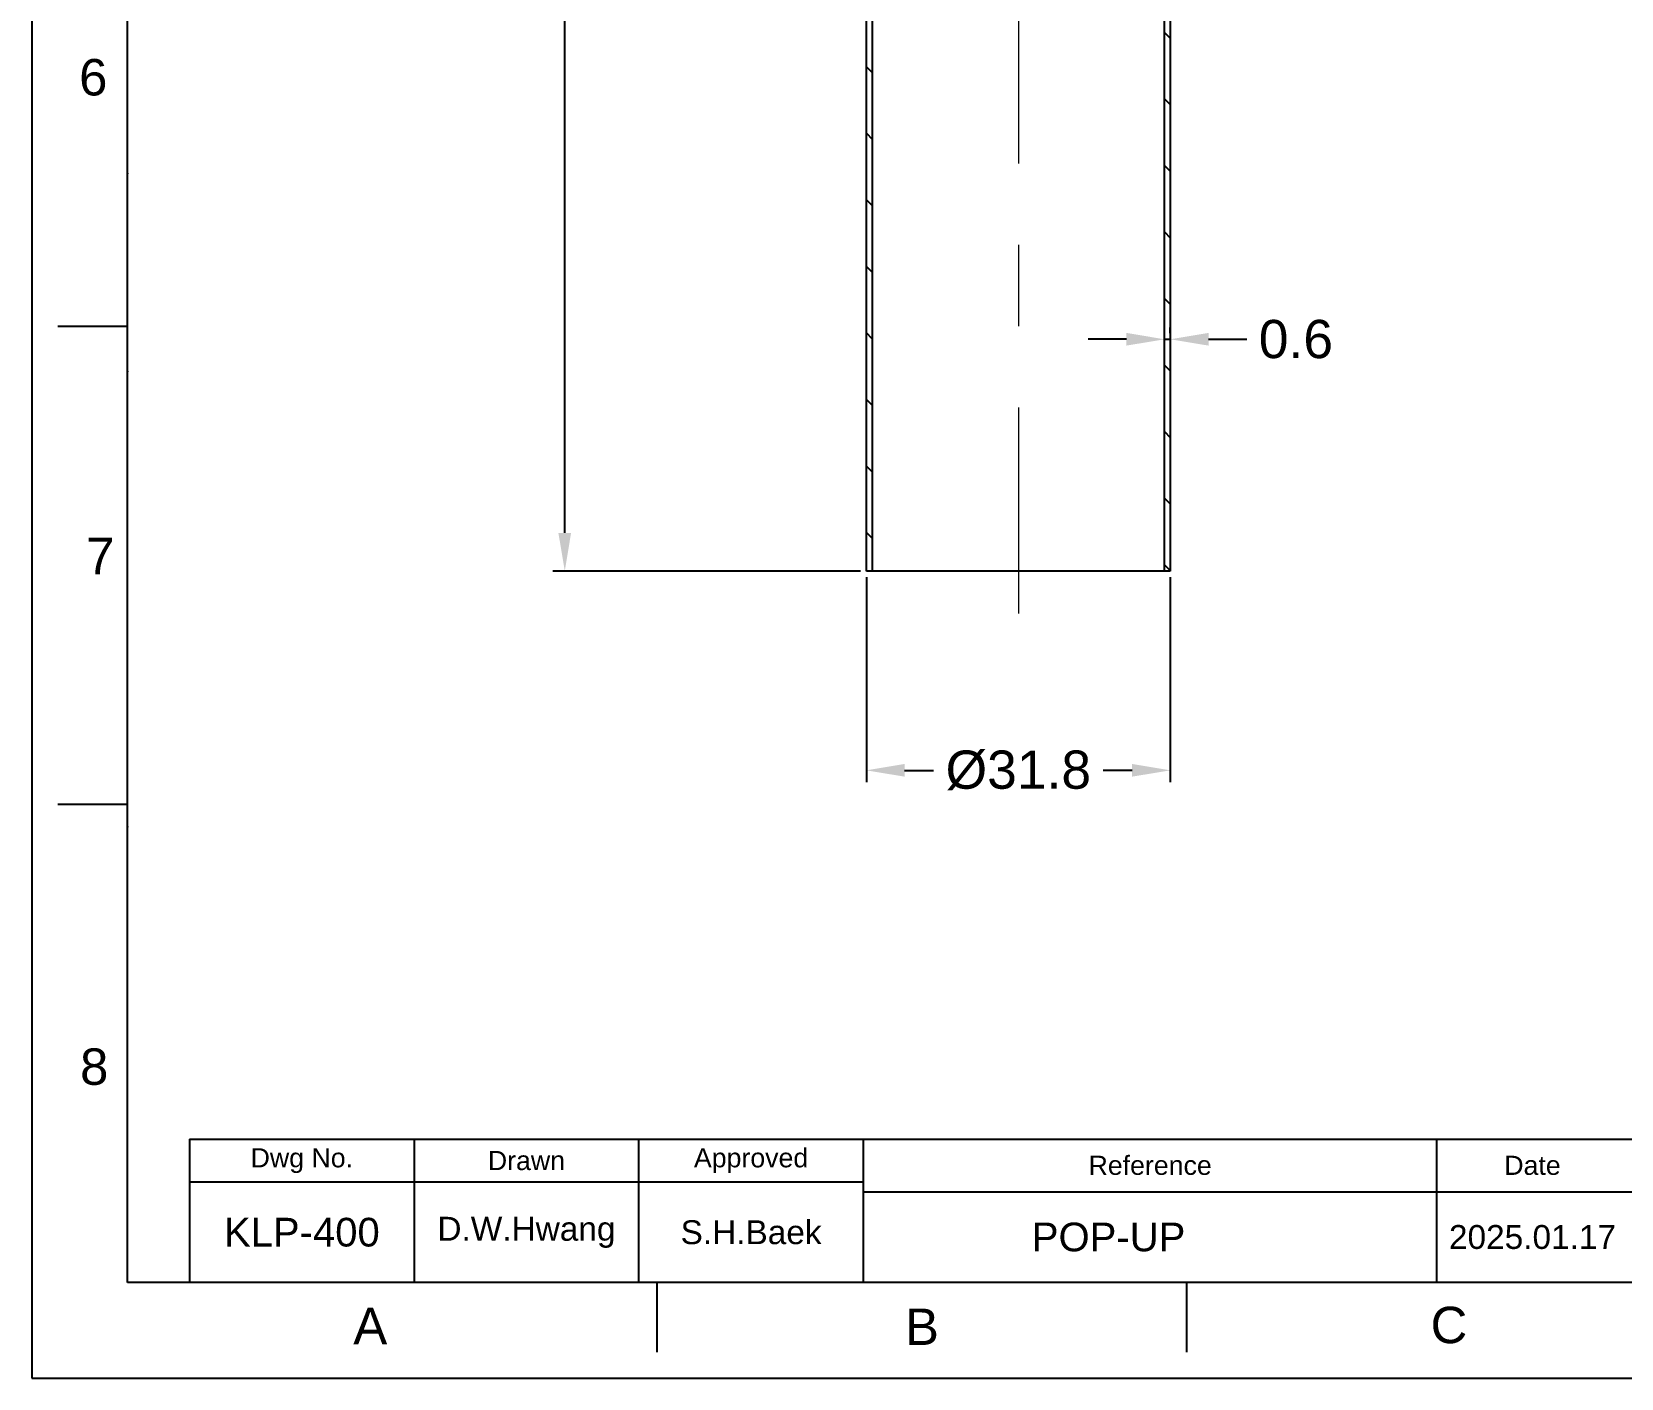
# Model space of a CAD drawing. Header units: millimetres. Extents: x 3306 to 3603, y 698 to 1118.
# Drawn here: x 3306.3 to 3472.6, y 698.5 to 839.3 of the extents above; entities that cross this region are included whole.
import ezdxf

# ---------------------------------------------------------------- set-up
doc = ezdxf.new("R2010")
doc.units = ezdxf.units.MM
doc.linetypes.add('CENTER', pattern=[47.5, 22, -8.5, 8.5, -8.5])
doc.layers.add('DIM', color=2, linetype='Continuous', lineweight=13)
doc.layers.add('FORM2', color=7, linetype='Continuous')
doc.layers.add('TEXT', color=2, linetype='Continuous')
doc.styles.get("Standard").update_dxf_attribs({"font": 'arial.ttf'})
doc.dimstyles.new('ISO-25', dxfattribs={"dimtxt": 7, "dimasz": 7, "dimexe": 1.25, "dimexo": 0.625, "dimgap": 2.5, "dimtad": 1, "dimtih": 1, "dimtoh": 1, "dimdec": 1, "dimdsep": 46, "dimtxsty": 'Standard', "dimcen": 0, "dimclrd": 3, "dimclre": 3, "dimclrt": 4, "dimadec": 0, "dimazin": 0, "dimtfac": 1, "dimtdec": 1, "dimtmove": 0, "dimatfit": 3, "dimfxl": 1, "dimarcsym": 0})

# ---------------------------------------------------------------- blocks, each defined once
blk = doc.blocks.new('*D26')
at = {"layer": 'Defpoints', "color": 0, "transparency": 16777216}
for p in [(3393.19, 957.7), (3362.04, 782.9), (3393.59, 782.9)]:
    blk.add_point(p, dxfattribs=at)
at = {"layer": 'DIM', "color": 3, "lineweight": -2, "transparency": 16777216}
for p, q in [((3392.57, 957.7), (3360.79, 957.7)), ((3362.04, 953.7), (3362.04, 873.84)), ((3362.04, 786.9), (3362.04, 866.76)), ((3392.97, 782.9), (3360.79, 782.9))]:
    blk.add_line(p, q, dxfattribs=at)
at = {"layer": 'DIM', "color": 3, "transparency": 16777216}
for points in [[(3361.37, 953.7), (3362.7, 953.7), (3362.04, 957.7)], [(3361.37, 786.9), (3362.7, 786.9), (3362.04, 782.9)]]:
    blk.add_solid(points, dxfattribs=at)
at = {"layer": 'DIM', "color": 4, "transparency": 16777216, "insert": (3362.04, 870.3), "char_height": 4, "attachment_point": 5}
blk.add_mtext('174.8', dxfattribs=at)
blk = doc.blocks.new('*D27')
at = {"layer": 'Defpoints', "color": 0, "transparency": 16777216}
for p in [(3424.79, 807.14), (3425.39, 807.14), (3425.39, 807.14)]:
    blk.add_point(p, dxfattribs=at)
at = {"layer": 'DIM', "color": 3, "lineweight": -2, "transparency": 16777216}
for p, q in [((3424.79, 807.77), (3424.79, 808.39)), ((3425.39, 807.77), (3425.39, 808.39)), ((3420.79, 807.14), (3416.79, 807.14)), ((3424.79, 807.14), (3425.39, 807.14)), ((3429.39, 807.14), (3433.39, 807.14))]:
    blk.add_line(p, q, dxfattribs=at)
at = {"layer": 'DIM', "color": 3, "transparency": 16777216}
for points in [[(3420.79, 807.81), (3420.79, 806.48), (3424.79, 807.14)], [(3429.39, 807.81), (3429.39, 806.48), (3425.39, 807.14)]]:
    blk.add_solid(points, dxfattribs=at)
at = {"layer": 'DIM', "color": 4, "transparency": 16777216, "insert": (3438.53, 807.14), "char_height": 4, "attachment_point": 5}
blk.add_mtext('0.6', dxfattribs=at)
blk = doc.blocks.new('*D28')
at = {"layer": 'Defpoints', "color": 0, "transparency": 16777216}
for p in [(3393.59, 782.9), (3425.39, 782.9), (3425.39, 762.06)]:
    blk.add_point(p, dxfattribs=at)
at = {"layer": 'DIM', "color": 3, "lineweight": -2, "transparency": 16777216}
for p, q in [((3393.59, 782.27), (3393.59, 760.81)), ((3425.39, 782.27), (3425.39, 760.81)), ((3397.59, 762.06), (3400.62, 762.06)), ((3421.39, 762.06), (3418.37, 762.06))]:
    blk.add_line(p, q, dxfattribs=at)
at = {"layer": 'DIM', "color": 3, "transparency": 16777216}
for points in [[(3397.59, 762.73), (3397.59, 761.4), (3393.59, 762.06)], [(3421.39, 762.73), (3421.39, 761.4), (3425.39, 762.06)]]:
    blk.add_solid(points, dxfattribs=at)
at = {"layer": 'DIM', "color": 4, "transparency": 16777216, "insert": (3409.49, 762.06), "char_height": 4, "attachment_point": 5}
blk.add_mtext('%%C31.8', dxfattribs=at)

msp = doc.modelspace()

# ---------------------------------------------------------------- hatches: boundary and pattern name
at = {"lineweight": 25}
h = msp.add_hatch(dxfattribs=at)
h.set_pattern_fill('ANSI31', color=256, scale=1.55, angle=270, style=0)
h.set_pattern_definition([(315, (2895.525, 1410.259), (3.47985, 3.47985), [])])
edge = h.paths.add_edge_path(flags=0)
edge.add_spline(control_points=[(3394.09, 961.64), (3393.59, 961.93)], knot_values=[0, 0, 1, 1], degree=1, periodic=0)
edge.add_line((3393.59, 961.93), (3393.59, 962.9))
edge.add_line((3393.59, 962.9), (3395.74, 962.9))
edge.add_line((3395.74, 962.9), (3395.74, 962.3))
edge.add_line((3395.74, 962.3), (3394.19, 962.3))
edge.add_line((3394.19, 962.3), (3394.19, 782.9))
edge.add_line((3394.19, 782.9), (3393.59, 782.9))
edge.add_line((3393.59, 782.9), (3393.59, 958.87))
edge.add_spline(control_points=[(3393.59, 958.87), (3394.09, 959.16)], knot_values=[0, 0, 1, 1], degree=1, periodic=0)
edge.add_spline(control_points=[(3394.09, 959.64), (3393.59, 959.93)], knot_values=[0, 0, 1, 1], degree=1, periodic=0)
edge.add_line((3393.59, 959.93), (3393.59, 960.87))
edge.add_spline(control_points=[(3393.59, 960.87), (3394.09, 961.16)], knot_values=[0, 0, 1, 1], degree=1, periodic=0)
edge = h.paths.add_edge_path(flags=0)
edge.add_spline(control_points=[(3424.89, 958.16), (3425.39, 957.87)], knot_values=[0, 0, 1, 1], degree=1, periodic=0)
edge.add_line((3425.39, 957.87), (3425.39, 782.9))
edge.add_line((3425.39, 782.9), (3424.79, 782.9))
edge.add_line((3424.79, 782.9), (3424.79, 962.3))
edge.add_line((3424.79, 962.3), (3423.24, 962.3))
edge.add_line((3423.24, 962.3), (3423.24, 962.9))
edge.add_line((3423.24, 962.9), (3425.35, 962.9))
edge.add_spline(control_points=[(3425.35, 962.9), (3424.89, 962.64)], knot_values=[0, 0, 1, 1], degree=1, periodic=0)
edge.add_line((3424.89, 962.64), (3424.89, 962.16))
edge.add_spline(control_points=[(3424.89, 962.16), (3425.39, 961.87)], knot_values=[0, 0, 1, 1], degree=1, periodic=0)
edge.add_line((3425.39, 961.87), (3425.39, 960.93))
edge.add_spline(control_points=[(3425.39, 960.93), (3424.89, 960.64)], knot_values=[0, 0, 1, 1], degree=1, periodic=0)
edge.add_spline(control_points=[(3424.89, 960.16), (3425.39, 959.87)], knot_values=[0, 0, 1, 1], degree=1, periodic=0)
edge.add_line((3425.39, 959.87), (3425.39, 958.93))
edge.add_spline(control_points=[(3425.39, 958.93), (3424.89, 958.64)], knot_values=[0, 0, 1, 1], degree=1, periodic=0)

# ---------------------------------------------------------------- linework, layer by layer
at = {"color": 1, "linetype": 'CENTER', "lineweight": 18}
msp.add_line((3409.49, 1037.52), (3409.49, 778.46), dxfattribs=at)
at = {"lineweight": 25}
for p, q in [((3394.19, 962.3), (3394.19, 782.9)), ((3424.79, 782.9), (3424.79, 962.3)), ((3393.59, 782.9), (3393.59, 958.87)), ((3425.39, 957.87), (3425.39, 782.9)), ((3394.19, 782.9), (3393.59, 782.9)), ((3424.79, 782.9), (3394.19, 782.9)), ((3425.39, 782.9), (3424.79, 782.9))]:
    msp.add_line(p, q, dxfattribs=at)
at = {"layer": 'FORM2', "linetype": 'Continuous'}
for p, q in [((3306.28, 1118.49), (3306.28, 698.49)), ((3316.28, 708.49), (3316.28, 1108.49)), ((3316.28, 808.49), (3309.01, 808.49)), ((3316.28, 758.49), (3309.01, 758.49)), ((3322.78, 723.49), (3593.28, 723.49)), ((3322.78, 723.49), (3322.78, 708.49)), ((3346.28, 723.49), (3346.28, 708.49)), ((3369.78, 708.49), (3369.78, 723.49)), ((3393.28, 708.49), (3393.28, 723.49)), ((3453.28, 708.49), (3453.28, 723.49)), ((3453.28, 708.49), (3453.28, 723.49)), ((3453.28, 708.49), (3453.28, 723.49)), ((3393.28, 718.99), (3322.78, 718.99)), ((3393.28, 717.99), (3533.28, 717.99)), ((3593.28, 708.49), (3316.28, 708.49)), ((3371.68, 708.49), (3371.68, 701.22)), ((3427.08, 708.49), (3427.08, 701.22)), ((3306.28, 698.49), (3603.28, 698.49))]:
    msp.add_line(p, q, dxfattribs=at)
for p in [(3316.28, 824.48), (3316.28, 824.48), (3316.28, 803.79), (3316.28, 803.79), (3316.28, 756.14), (3316.28, 756.14), (3369.78, 718.99)]:
    msp.add_point(p, dxfattribs=at)

# ---------------------------------------------------------------- texts
at = {"layer": 'FORM2', "linetype": 'Continuous', "char_height": 3.81, "attachment_point": 5}
for s, width, insert in [('6', 12.5, (3312.71, 834.52)), ('7', 12.5, (3313.45, 784.48)), ('8', 12.5, (3312.81, 731.05)), ('A', 2.5, (3341.69, 703.95)), ('B', 2.5, (3399.41, 703.87)), ('C', 2.5, (3454.54, 704.03))]:
    msp.add_mtext_dynamic_manual_height_columns(s, width=width, gutter_width=3.12, heights=[0], dxfattribs=dict(at, insert=insert))
at = {"layer": 'TEXT', "char_height": 2, "attachment_point": 5}
for s, width, insert in [('Dwg No.', 26.6782, (3334.53, 721.24)), ('Drawn', 11.75, (3358.03, 721.24)), ('Approved', 11.75, (3381.53, 721.24)), ('Reference', 30, (3423.28, 720.74)), ('Date', 10, (3463.28, 720.74))]:
    msp.add_mtext_dynamic_manual_height_columns(s, width=width, gutter_width=6.25, heights=[0], dxfattribs=dict(at, insert=insert))
at = {"layer": 'TEXT', "linetype": 'Continuous', "attachment_point": 5}
for s, width, insert, char_height in [('KLP-400', 38.0348, (3334.53, 713.74), 3), ('D.W.Hwang', 38.0348, (3358.03, 713.74), 2.5), ('S.H.Baek', 38.0348, (3381.53, 713.74), 2.5), ('2025.01.17', 10, (3463.28, 713.24), 2.5)]:
    msp.add_mtext_dynamic_manual_height_columns(s, width=width, gutter_width=6.25, heights=[0], dxfattribs=dict(at, insert=insert, char_height=char_height))
at = {"layer": 'TEXT', "color": 2, "linetype": 'Continuous', "insert": (3418.93, 713.24), "char_height": 3, "attachment_point": 5}
msp.add_mtext_dynamic_manual_height_columns('POP-UP', width=45.6907, gutter_width=6.25, heights=[0], dxfattribs=at)

# ---------------------------------------------------------------- dimensions: what is measured, and where the dimension line sits
at = {"layer": 'DIM'}
dim = msp.add_linear_dim(base=(3362.04, 782.9), p1=(3393.19, 957.7), p2=(3393.59, 782.9), angle=90, dimstyle='ISO-25', override={"dimtxt": 4, "dimasz": 4, "dimgap": 1.5, "dimtad": 0}, dxfattribs=at)
dim.commit()
dim.dimension.update_dxf_attribs({"geometry": '*D26', "text_midpoint": (3362.04, 870.3)})
dim = msp.add_linear_dim(base=(3425.39, 807.14), p1=(3424.79, 807.14), p2=(3425.39, 807.14), dimstyle='ISO-25', override={"dimtxt": 4, "dimasz": 4, "dimgap": 1.5, "dimtad": 0}, dxfattribs=at)
dim.commit()
dim.dimension.update_dxf_attribs({"geometry": '*D27', "text_midpoint": (3438.53, 807.14)})
dim = msp.add_linear_dim(base=(3425.39, 762.06), p1=(3393.59, 782.9), p2=(3425.39, 782.9), text='%%C<>', dimstyle='ISO-25', override={"dimtxt": 4, "dimasz": 4, "dimgap": 1.5, "dimtad": 0}, dxfattribs=at)
dim.commit()
dim.dimension.update_dxf_attribs({"geometry": '*D28', "text_midpoint": (3409.49, 762.06)})

doc.saveas('drawing.dxf')
